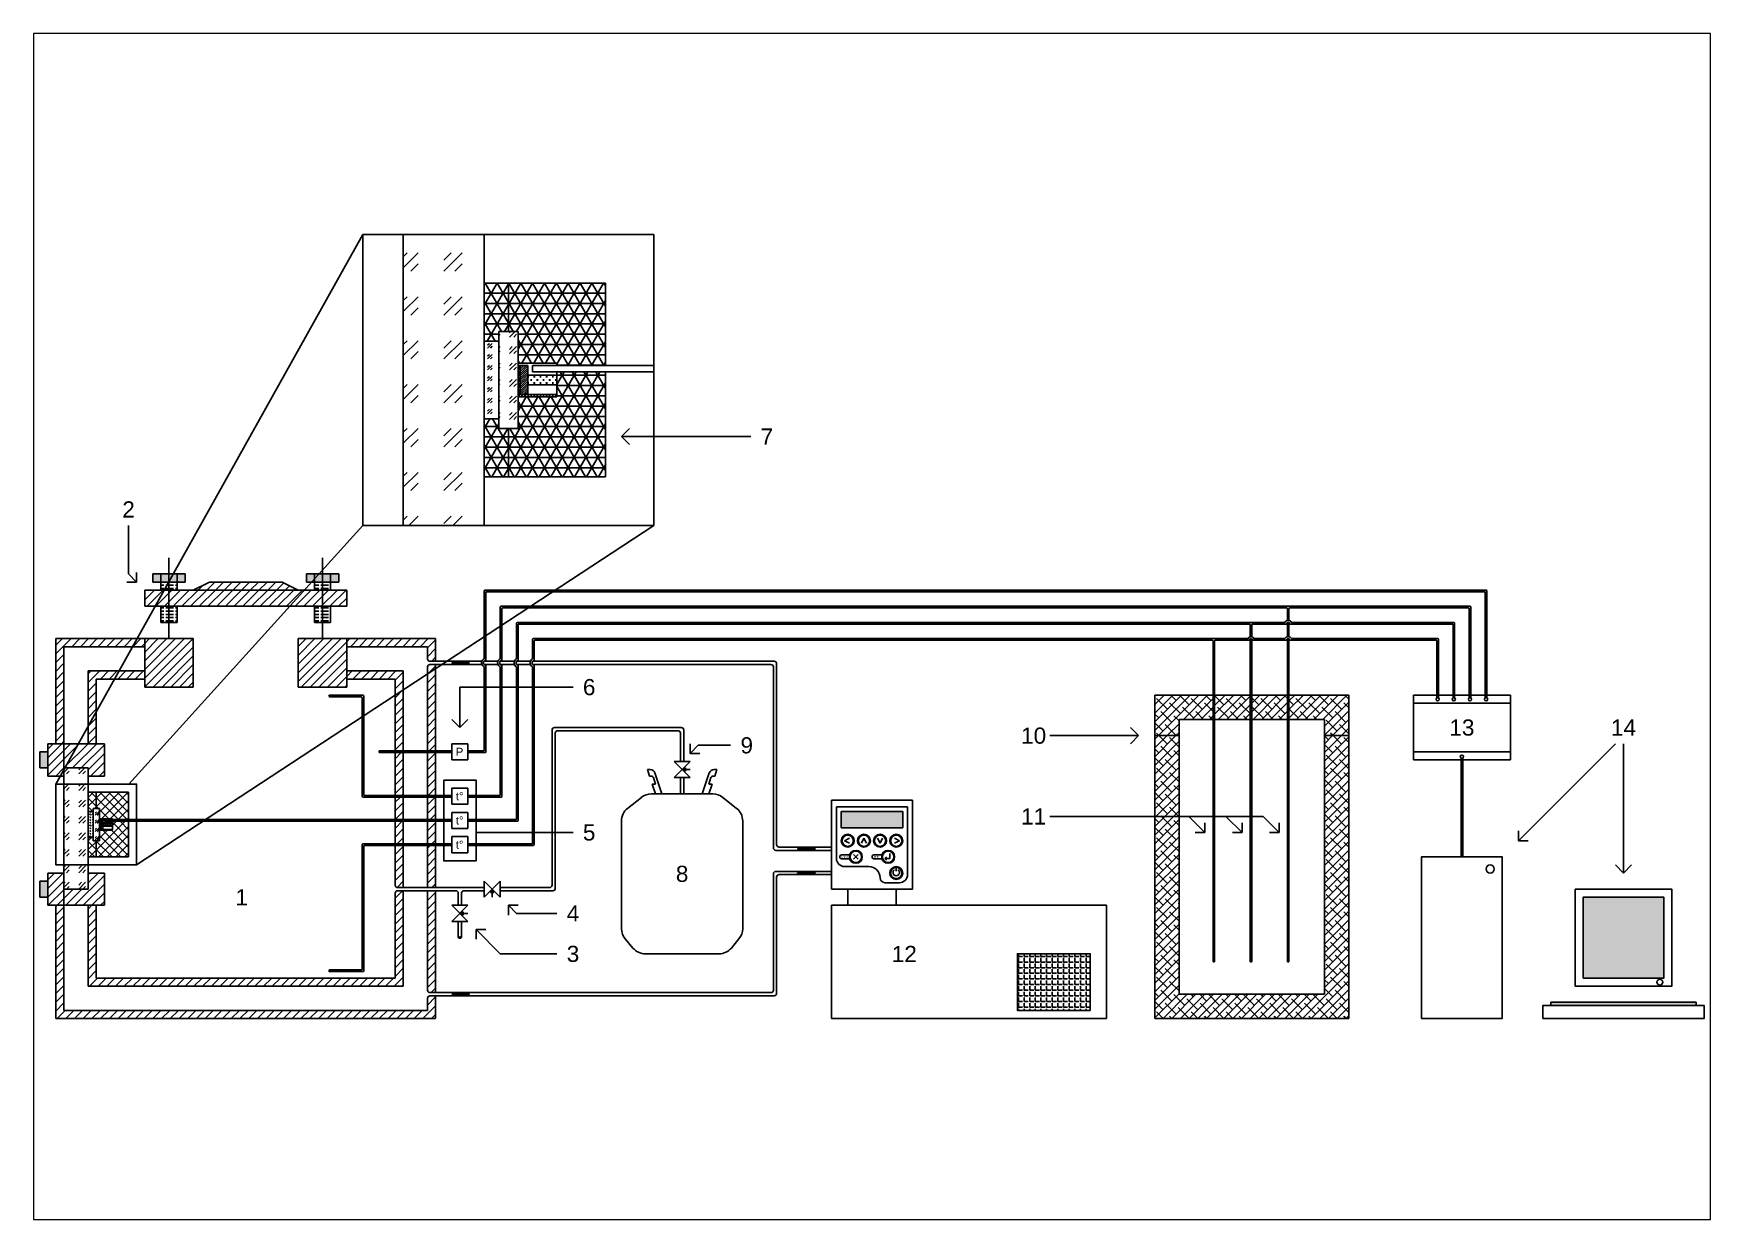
# Paper-space layout 'Макет' of a CAD drawing. Header units: millimetres. Extents: x 30 to 267, y 21 to 189.
# The model-space entities are those that its viewports show. They can reach past a viewport. Long polylines and large blocks are cut down to what shows.
import ezdxf
from ezdxf.enums import TextEntityAlignment as Align

# ---------------------------------------------------------------- set-up
doc = ezdxf.new("R2010")
doc.units = ezdxf.units.MM
doc.linetypes.add('ACAD_ISO02W100', pattern=[15, 12, -3])
doc.styles.get("Standard").update_dxf_attribs({"font": 'arial.ttf'})
pattern_1 = [(0, (2500, 550), (0, 63.5), []), (60, (2500, 550), (-54.9926, 31.75), []), (120, (2500, 550), (-54.9926, -31.75), [])]

msp = doc.modelspace()

# ---------------------------------------------------------------- hatches: boundary and pattern name
at = {"true_color": 0xffffff}
h = msp.add_hatch(dxfattribs=at)
h.set_pattern_fill('GOST_GLASS', scale=32)
h.set_pattern_definition([(45, (2500, 550), (271.529, 0), [160, -224]), (45, (2567.88, 550), (271.529, 0), [64, -320]), (45, (2500, 617.88), (271.529, 0), [64, -320])])
h.paths.add_polyline_path([(2750, 4850), (2250, 4850), (2250, 3050), (2750, 3050)])
h = msp.add_hatch(dxfattribs=at)
h.set_pattern_fill('NET3', scale=20)
h.set_pattern_definition(pattern_1)
h.paths.add_polyline_path([(2750, 4190), (2840, 4190), (2840, 4250), (2900, 4250), (2900, 4550), (2750, 4550)])
h = msp.add_hatch(dxfattribs=at)
h.set_pattern_fill('NET3', scale=20)
h.set_pattern_definition(pattern_1)
h.paths.add_polyline_path([(3500, 4550), (2900, 4550), (2900, 4250), (2960, 4250), (2960, 4055), (3200, 4055), (3200, 4040), (3500, 4040)])
h = msp.add_hatch(dxfattribs=at)
h.set_pattern_fill('GOST_GLASS', scale=8)
h.set_pattern_definition([(45, (2500, 550), (67.88225, 0), [40, -56]), (45, (2516.97, 550), (67.88225, 0), [16, -80]), (45, (2500, 566.97), (67.88225, 0), [16, -80])])
h.paths.add_polyline_path([(2840, 4190), (2750, 4190), (2750, 3710), (2840, 3710)])
h = msp.add_hatch(dxfattribs=at)
h.set_pattern_fill('GOST_GLASS', scale=12)
h.set_pattern_definition([(45, (2500, 550), (101.8234, 0), [60, -84]), (45, (2525.456, 550), (101.8234, 0), [24, -120]), (45, (2500, 575.456), (101.8234, 0), [24, -120])])
h.paths.add_polyline_path([(2960, 4250), (2900, 4250), (2840, 4250), (2840, 3650), (2900, 3650), (2960, 3650)])
h = msp.add_hatch(dxfattribs=at)
h.set_pattern_fill('NET3', scale=20)
h.set_pattern_definition(pattern_1)
h.paths.add_polyline_path([(3200, 3845), (2960, 3845), (2960, 3650), (2900, 3650), (2900, 3350), (3500, 3350), (3500, 4000), (3200, 4000), (3200, 3980), (3200, 3920)])
h = msp.add_hatch(dxfattribs=at)
h.set_pattern_fill('GOST_WOOD', scale=3)
h.set_pattern_definition([(90, (-4450, 2750), (18, -1e-15), [30, -6]), (90, (-4444, 2744), (18, -1e-15), [18, -4.5, 9, -4.5]), (90, (-4438, 2735), (18, -1e-15), [30, -6])])
h.paths.add_polyline_path([(2972, 4040), (2960, 4040), (2960, 3860), (2972, 3860)])
h = msp.add_hatch(dxfattribs=at)
h.set_pattern_fill('ANSI31', scale=3)
h.set_pattern_definition([(45, (-4450, 2750), (-6.735192, 6.735192), [])])
h.paths.add_polyline_path([(3020, 4040), (2972, 4040), (2972, 3860), (3020, 3860)])
h = msp.add_hatch(dxfattribs=at)
h.set_pattern_fill('CROSS', scale=3)
h.set_pattern_definition([(0, (-4450, 2750), (19.05, 19.05), [9.525, -28.575]), (90, (-4445.237, 2745.238), (-19.05, 19.05), [9.525, -28.575])])
h.paths.add_polyline_path([(3020, 3980), (3020, 3920), (3200, 3920), (3200, 3980)])
h = msp.add_hatch(dxfattribs=at)
h.set_pattern_fill('DASH', scale=3)
h.set_pattern_definition([(0, (-4450, 2750), (9.525, 9.525), [9.525, -9.525])])
h.paths.add_polyline_path([(3020, 3860), (2960, 3860), (2960, 3845), (3200, 3845), (3200, 3860)])
h = msp.add_hatch(dxfattribs=at)
h.set_pattern_fill('NET3', scale=20)
h.set_pattern_definition(pattern_1)
h.paths.add_polyline_path([(2750, 3350), (2900, 3350), (2900, 3650), (2840, 3650), (2840, 3710), (2750, 3710)])
at = {"true_color": 0x636466}
h = msp.add_hatch(color=251, dxfattribs=at)
h.dxf.hatch_style = 1
h.paths.add_polyline_path([(700, 2700), (750, 2700), (750, 2750), (700, 2750)])
h.paths.add_polyline_path([(850, 2700), (900, 2700), (900, 2750), (850, 2750)])
h.paths.add_polyline_path([(1650, 2700), (1700, 2700), (1700, 2750), (1650, 2750)])
h.paths.add_polyline_path([(1800, 2700), (1850, 2700), (1850, 2750), (1800, 2750)])
at = {"true_color": 0x939598}
h = msp.add_hatch(color=252, dxfattribs=at)
h.dxf.hatch_style = 1
h.paths.add_polyline_path([(750, 2700), (850, 2700), (850, 2750), (750, 2750)])
h.paths.add_polyline_path([(1700, 2700), (1800, 2700), (1800, 2750), (1700, 2750)])
at = {"true_color": 0xffffff}
h = msp.add_hatch(dxfattribs=at)
h.set_pattern_fill('ACAD_ISO02W100', scale=4)
h.paths.add_polyline_path([(799, 2700), (750, 2700), (750, 2650), (771, 2650)])
h.paths.add_polyline_path([(800, 2700), (799, 2700), (771, 2650), (800, 2650)])
h.paths.add_polyline_path([(850, 2700), (800, 2700), (800, 2650), (850, 2650)])
h = msp.add_hatch(dxfattribs=at)
h.set_pattern_fill('ANSI31', scale=12)
h.paths.add_polyline_path([(1500, 2700), (1050, 2700), (950, 2650), (1600, 2650)])
h = msp.add_hatch(dxfattribs=at)
h.set_pattern_fill('ACAD_ISO02W100', scale=4)
h.paths.add_polyline_path([(1750, 2700), (1700, 2700), (1700, 2650), (1750, 2650)])
h.paths.add_polyline_path([(1800, 2700), (1750, 2700), (1750, 2650), (1800, 2650)])
h = msp.add_hatch(dxfattribs=at)
h.set_pattern_fill('ANSI31', scale=12)
h.paths.add_polyline_path([(771, 2650), (650, 2650), (650, 2550), (715, 2550)])
h.paths.add_polyline_path([(800, 2650), (771, 2650), (715, 2550), (800, 2550)])
h.paths.add_polyline_path([(1638, 2650), (800, 2650), (800, 2550), (1548, 2550)])
h.paths.add_polyline_path([(1750, 2650), (1638, 2650), (1548, 2550), (1750, 2550)])
h.paths.add_polyline_path([(1900, 2650), (1750, 2650), (1750, 2550), (1900, 2550)])
h = msp.add_hatch(dxfattribs=at)
h.set_pattern_fill('ACAD_ISO02W100', scale=4)
h.paths.add_polyline_path([(800, 2550), (750, 2550), (750, 2450), (800, 2450)])
h.paths.add_polyline_path([(850, 2550), (800, 2550), (800, 2450), (850, 2450)])
h = msp.add_hatch(dxfattribs=at)
h.set_pattern_fill('ACAD_ISO02W100', scale=4)
h.paths.add_polyline_path([(1800, 2550), (1750, 2550), (1750, 2450), (1800, 2450)])
h.paths.add_polyline_path([(1750, 2550), (1700, 2550), (1700, 2450), (1750, 2450)])
h = msp.add_hatch(dxfattribs=at)
h.set_pattern_fill('ANSI31', scale=12)
h.paths.add_polyline_path([(2450, 2350), (1900, 2350), (1900, 2300), (2400, 2300), (2400, 2225, 0.414214), (2415, 2210), (2450, 2210)])
h.paths.add_polyline_path([(2250, 2150), (1900, 2150), (1900, 2100), (2200, 2100), (2200, 2000), (2250, 2033)])
h.paths.add_polyline_path([(2450, 2190), (2415, 2190, 0.414214), (2400, 2175), (2400, 2131), (2450, 2164)])
h.paths.add_polyline_path([(603, 2350), (100, 2350), (100, 1700), (150, 1700), (150, 2300), (575, 2300)])
h.paths.add_polyline_path([(650, 2350), (603, 2350), (575, 2300), (650, 2300)])
h.paths.add_polyline_path([(650, 2150), (491, 2150), (463, 2100), (650, 2100)])
h.paths.add_polyline_path([(491, 2150), (300, 2150), (300, 1808), (350, 1897), (350, 2100), (463, 2100)], flags=17)
h.paths.add_polyline_path([(350, 1897), (300, 1808), (300, 1700), (350, 1700)], flags=17)
h.paths.add_polyline_path([(150, 700), (100, 700), (100, 0), (2450, 0), (2450, 140), (2415, 140, 0.414214), (2400, 125), (2400, 50), (150, 50)])
h.paths.add_polyline_path([(350, 700), (300, 700), (300, 200), (2250, 200), (2250, 790), (2215, 790, 0.414214), (2200, 775), (2200, 250), (350, 250)])
h.paths.add_polyline_path([(2450, 790), (2400, 790), (2400, 175, 0.414214), (2415, 160), (2450, 160)])
h.paths.add_polyline_path([(2450, 1070), (2400, 1070), (2400, 810), (2450, 810)])
h.paths.add_polyline_path([(2450, 1220), (2400, 1220), (2400, 1080), (2450, 1080)])
h.paths.add_polyline_path([(2450, 1370), (2400, 1370), (2400, 1230), (2450, 1230)])
h.paths.add_polyline_path([(2450, 1645), (2400, 1645), (2400, 1380), (2450, 1380)])
h.paths.add_polyline_path([(2450, 2164), (2400, 2131), (2400, 1655), (2450, 1655)])
h.paths.add_polyline_path([(2250, 2033), (2200, 2000), (2200, 1655), (2250, 1655)])
h.paths.add_polyline_path([(2250, 1645), (2200, 1645), (2200, 1380), (2250, 1380)])
h.paths.add_polyline_path([(2250, 1370), (2200, 1370), (2200, 1230), (2250, 1230)])
h.paths.add_polyline_path([(2250, 1220), (2200, 1220), (2200, 1080), (2250, 1080)])
h.paths.add_polyline_path([(2250, 1070), (2200, 1070), (2200, 825, 0.414214), (2215, 810), (2250, 810)])
h = msp.add_hatch(dxfattribs=at)
h.set_pattern_fill('ANSI31', scale=12)
h.paths.add_polyline_path([(950, 2350), (650, 2350), (650, 2050), (950, 2050)])
h = msp.add_hatch(dxfattribs=at)
h.set_pattern_fill('ANSI31', scale=12)
h.paths.add_polyline_path([(1900, 2350), (1600, 2350), (1600, 2050), (1900, 2050)])
h = msp.add_hatch(color=7, dxfattribs=at)
h.dxf.hatch_style = 1
h.paths.add_polyline_path([(2560, 2200), (2660, 2200), (2660, 2200), (2560, 2200), (2560, 2204), (2550, 2200), (2560, 2196)])
h = msp.add_hatch(dxfattribs=at)
h.set_pattern_fill('ANSI38', scale=12)
h.paths.add_polyline_path([(7050, 1850), (7260, 1850), (7260, 2000), (6900, 2000), (6900, 1750), (7050, 1750)])
h = msp.add_hatch(dxfattribs=at)
h.set_pattern_fill('ANSI38', scale=12)
h.paths.add_polyline_path([(7270, 2000), (7270, 1850), (7490, 1850), (7490, 2000)])
h = msp.add_hatch(dxfattribs=at)
h.set_pattern_fill('ANSI38', scale=12)
h.paths.add_polyline_path([(7500, 2000), (7500, 1850), (7720, 1850), (7720, 2000)])
h = msp.add_hatch(dxfattribs=at)
h.set_pattern_fill('ANSI38', scale=12)
h.paths.add_polyline_path([(7950, 1850), (7950, 1750), (8100, 1750), (8100, 2000), (7730, 2000), (7730, 1850)])
h = msp.add_hatch(dxfattribs=at)
h.set_pattern_fill('ANSI31', scale=12)
h.paths.add_polyline_path([(150, 1700), (100, 1700), (50, 1700), (50, 1500), (128, 1500), (150, 1539), (150, 1550)])
h = msp.add_hatch(dxfattribs=at)
h.set_pattern_fill('ANSI31', scale=12)
h.paths.add_polyline_path([(400, 1700), (240, 1700), (156, 1550), (300, 1550), (300, 1500), (400, 1500)])
h.paths.add_polyline_path([(240, 1700), (150, 1700), (150, 1550), (156, 1550)])
h = msp.add_hatch(dxfattribs=at)
h.set_pattern_fill('ANSI38', scale=12)
h.paths.add_polyline_path([(7050, 1750), (6900, 1750), (6900, 0), (8100, 0), (8100, 1750), (7950, 1750), (7950, 150), (7050, 150)])
at = {"true_color": 0x939598}
h = msp.add_hatch(color=252, dxfattribs=at)
h.dxf.hatch_style = 1
h.paths.add_polyline_path([(50, 1550), (50, 1650), (0, 1650), (0, 1550)])
h.paths.add_polyline_path([(0, 750), (50, 750), (50, 850), (0, 850)])
h = msp.add_hatch()
h.set_pattern_fill('GOST_GLASS', color=256, scale=12)
h.set_pattern_definition([(45, (-2100, 800), (101.8234, 0), [60, -84]), (45, (-2074.544, 800), (101.8234, 0), [24, -120]), (45, (-2100, 825.456), (101.8234, 0), [24, -120])])
h.paths.add_polyline_path([(150, 800), (300, 800), (300, 1550), (150, 1550)])
at = {"true_color": 0xffffff}
h = msp.add_hatch(color=7, dxfattribs=at)
h.dxf.hatch_style = 1
h.paths.add_polyline_path([(3975, 1540), (3995, 1530), (3995, 1550)])
h = msp.add_hatch(dxfattribs=at)
h.set_pattern_fill('ANSI37', scale=12)
h.set_pattern_definition([(45, (-2100, 800), (-26.94077, 26.94077), []), (135, (-2100, 800), (-26.94077, -26.94077), [])])
h.paths.add_polyline_path([(550, 1400), (350, 1400), (350, 1370), (430, 1235), (450, 1235), (450, 1230), (550, 1230)])
h.paths.add_polyline_path([(350, 1370), (350, 1300), (370, 1300), (370, 1235), (430, 1235)], flags=17)
h.paths.add_polyline_path([(350, 1370), (332, 1400), (300, 1400), (300, 1280), (330, 1280), (330, 1300), (350, 1300)])
h.paths.add_polyline_path([(350, 1100), (330, 1100), (330, 1120), (300, 1120), (300, 1000), (350, 1000)])
h.paths.add_polyline_path([(450, 1202), (450, 1190), (450, 1165), (370, 1165), (370, 1100), (350, 1100), (350, 1000), (550, 1000), (550, 1034)])
h.paths.add_polyline_path([(550, 1220), (450, 1220), (450, 1210), (450, 1202), (550, 1034)])
h = msp.add_hatch(dxfattribs=at)
h.set_pattern_fill('GOST_GLASS', scale=2)
h.set_pattern_definition([(45, (-2100, 800), (16.97056, 0), [10, -14]), (45, (-2095.757, 800), (16.97056, 0), [4, -20]), (45, (-2100, 804.243), (16.97056, 0), [4, -20])])
h.paths.add_polyline_path([(330, 1280), (300, 1280), (300, 1120), (330, 1120)])
h = msp.add_hatch(dxfattribs=at)
h.set_pattern_fill('GOST_GLASS', scale=6)
h.set_pattern_definition([(45, (-2100, 800), (50.9117, 0), [30, -42]), (45, (-2087.272, 800), (50.9117, 0), [12, -60]), (45, (-2100, 812.728), (50.9117, 0), [12, -60])])
h.paths.add_polyline_path([(330, 1100), (350, 1100), (370, 1100), (370, 1300), (350, 1300), (330, 1300)])
h = msp.add_hatch(color=256)
h.dxf.hatch_style = 1
h.set_gradient()
h.paths.add_polyline_path([(5340, 1180), (5340, 1280), (4960, 1280), (4960, 1180)])
h = msp.add_hatch(dxfattribs=at)
h.set_pattern_fill('GOST_WOOD')
h.set_pattern_definition([(90, (-2100, 800), (6, -4e-16), [10, -2]), (90, (-2098, 798), (6, -4e-16), [6, -1.5, 3, -1.5]), (90, (-2096, 795), (6, -4e-16), [10, -2])])
h.paths.add_polyline_path([(374, 1230), (370, 1230), (370, 1170), (374, 1170)])
h = msp.add_hatch(dxfattribs=at)
h.set_pattern_fill('DASH')
h.set_pattern_definition([(0, (-2100, 800), (3.175, 3.175), [3.175, -3.175])])
h.paths.add_polyline_path([(390, 1170), (370, 1170), (370, 1165), (450, 1165), (450, 1170)])
h = msp.add_hatch(dxfattribs=at)
h.set_pattern_fill('ANSI31')
h.set_pattern_definition([(45, (-2100, 800), (-2.245064, 2.245064), [])])
h.paths.add_polyline_path([(390, 1230), (374, 1230), (374, 1170), (390, 1170)])
h = msp.add_hatch(dxfattribs=at)
h.set_pattern_fill('CROSS')
h.set_pattern_definition([(0, (-2100, 800), (6.35, 6.35), [3.175, -9.525]), (90, (-2098.4125, 798.4125), (-6.35, 6.35), [3.175, -9.525])])
h.paths.add_polyline_path([(390, 1210), (390, 1190), (450, 1190), (450, 1210)])
h = msp.add_hatch(color=7, dxfattribs=at)
h.dxf.hatch_style = 1
h.paths.add_polyline_path([(4700, 1050), (4800, 1050), (4800, 1050), (4700, 1050), (4700, 1054), (4690, 1050), (4700, 1046)])
h = msp.add_hatch(dxfattribs=at)
h.set_pattern_fill('ANSI31', scale=12)
h.paths.add_polyline_path([(150, 800), (150, 900), (50, 900), (50, 700), (150, 700)])
h = msp.add_hatch(dxfattribs=at)
h.set_pattern_fill('ANSI31', scale=12)
h.paths.add_polyline_path([(400, 900), (300, 900), (300, 800), (150, 800), (150, 700), (400, 700)])
h = msp.add_hatch(color=7, dxfattribs=at)
h.dxf.hatch_style = 1
h.paths.add_polyline_path([(4790, 905), (4790, 901), (4690, 901), (4690, 900), (4790, 900), (4790, 896), (4800, 900)])
h = msp.add_hatch(color=7, dxfattribs=at)
h.dxf.hatch_style = 1
h.paths.add_polyline_path([(2800, 800), (2790, 780), (2810, 780)])
h = msp.add_hatch(color=256)
h.dxf.hatch_style = 1
h.set_gradient()
h.paths.add_polyline_path([(9550, 250), (10050, 250), (10050, 750), (9550, 750)])
h = msp.add_hatch(color=7, dxfattribs=at)
h.dxf.hatch_style = 1
h.paths.add_polyline_path([(2600, 650), (2620, 640), (2620, 660)])
h = msp.add_hatch(dxfattribs=at)
h.set_pattern_fill('ANGLE', scale=5)
h.set_pattern_definition([(0, (4100, 2e-13), (0, 34.925), [25.4, -9.525]), (90, (4100, 2e-13), (-34.925, 2e-15), [25.4, -9.525])])
h.paths.add_polyline_path([(6500, 50), (6500, 400), (6050, 400), (6050, 50)])
h = msp.add_hatch(color=7, dxfattribs=at)
h.dxf.hatch_style = 1
h.paths.add_polyline_path([(2650, 155), (2650, 151), (2550, 151), (2550, 150), (2650, 150), (2650, 146), (2660, 150)])
h = msp.add_hatch(color=7, dxfattribs=at)
h.dxf.hatch_style = 1
h.paths.add_polyline_path([(9350, 100), (9350, 80), (10250, 80), (10250, 100)])

# ---------------------------------------------------------------- linework, layer by layer
for p, q in [((2000, 4850), (100, 1450)), ((2250, 3050), (2250, 4850)), ((2750, 4850), (2750, 3050)), ((2750, 4550), (2900, 4550)), ((2900, 4550), (2900, 4250)), ((2900, 4550), (3500, 4550)), ((3500, 4550), (3500, 4040)), ((2840, 4190), (2750, 4190)), ((2900, 4250), (2840, 4250)), ((2840, 4250), (2840, 3650)), ((2960, 4250), (2900, 4250)), ((2960, 3650), (2960, 4250)), ((3200, 4055), (2960, 4055)), ((3200, 4055), (3200, 4040)), ((3020, 4040), (2960, 4040)), ((2972, 4040), (2972, 3860)), ((3020, 3860), (3020, 4040)), ((3200, 3980), (3020, 3980)), ((3050, 4040), (3800, 4040)), ((3050, 4000), (3050, 4040)), ((3800, 4000), (3050, 4000)), ((3200, 4000), (3200, 3980)), ((3200, 3920), (3200, 3980)), ((3500, 4000), (3500, 3350)), ((2960, 3860), (3020, 3860)), ((3200, 3845), (2960, 3845)), ((3020, 3920), (3200, 3920)), ((3020, 3860), (3200, 3860)), ((3200, 3920), (3200, 3845)), ((2840, 3710), (2750, 3710)), ((2840, 3650), (2900, 3650)), ((2900, 3650), (2900, 3350)), ((2900, 3650), (2960, 3650)), ((3650, 3650), (3600, 3600)), ((3650, 3550), (3600, 3600)), ((3600, 3600), (4400, 3600)), ((2900, 3350), (2750, 3350)), ((3500, 3350), (2900, 3350)), ((550, 2750), (550, 3050)), ((2000, 3050), (552, 1450)), ((600, 950), (3800, 3050)), ((600, 2700), (540, 2700)), ((550, 2750), (600, 2700)), ((600, 2700), (600, 2760)), ((700, 2700), (700, 2750)), ((700, 2750), (900, 2750)), ((750, 2700), (700, 2700)), ((750, 2700), (750, 2750)), ((750, 2650), (750, 2700)), ((750, 2700), (850, 2700)), ((850, 2700), (850, 2750)), ((900, 2700), (850, 2700)), ((850, 2700), (850, 2650)), ((900, 2750), (900, 2700)), ((950, 2650), (1050, 2700)), ((1050, 2700), (1500, 2700)), ((1600, 2650), (1500, 2700)), ((1650, 2700), (1650, 2750)), ((1650, 2750), (1850, 2750)), ((1700, 2700), (1650, 2700)), ((1700, 2700), (1700, 2750)), ((1700, 2650), (1700, 2700)), ((1700, 2700), (1800, 2700)), ((1800, 2700), (1800, 2750)), ((1850, 2700), (1800, 2700)), ((1800, 2700), (1800, 2650)), ((1850, 2750), (1850, 2700)), ((650, 2550), (650, 2650)), ((650, 2650), (1900, 2650)), ((1900, 2650), (1900, 2550)), ((2750, 2225), (2750, 2645)), ((2755, 2650), (8950, 2650)), ((2760, 2215), (2760, 2635)), ((2765, 2640), (8940, 2640)), ((8945, 2635), (8945, 1984)), ((8955, 2645), (8955, 1984)), ((1900, 2550), (650, 2550)), ((750, 2550), (750, 2450)), ((850, 2450), (850, 2550)), ((1700, 2550), (1700, 2450)), ((1800, 2450), (1800, 2550)), ((2850, 2225), (2850, 2545)), ((2855, 2550), (8850, 2550)), ((2860, 2215), (2860, 2535)), ((2865, 2540), (7715, 2540)), ((7720, 2535), (7720, 2462)), ((7730, 2535), (7730, 2462)), ((7735, 2540), (8840, 2540)), ((8845, 2535), (8845, 1984)), ((8855, 2545), (8855, 1984)), ((750, 2450), (850, 2450)), ((1700, 2450), (1800, 2450)), ((2950, 2225), (2950, 2445)), ((2955, 2450), (7705, 2450)), ((2960, 2215), (2960, 2435)), ((2965, 2440), (7485, 2440)), ((7490, 2435), (7490, 2361)), ((7500, 2435), (7500, 2361)), ((7505, 2440), (7715, 2440)), ((7720, 2449), (7720, 2362)), ((7730, 2449), (7730, 2362)), ((7735, 2440), (8740, 2440)), ((8750, 2450), (7745, 2450)), ((8745, 2435), (8745, 1984)), ((8755, 2445), (8755, 1984)), ((100, 1700), (100, 2350)), ((100, 2350), (650, 2350)), ((150, 1700), (150, 2300)), ((150, 2300), (650, 2300)), ((650, 2050), (650, 2350)), ((650, 2350), (950, 2350)), ((950, 2350), (950, 2050)), ((1600, 2350), (1600, 2050)), ((1900, 2350), (1600, 2350)), ((1900, 2350), (2450, 2350)), ((1900, 2350), (1900, 2050)), ((1900, 2300), (2400, 2300)), ((2400, 2225), (2400, 2300)), ((2450, 2210), (2450, 2350)), ((3050, 2225), (3050, 2345)), ((3055, 2350), (7475, 2350)), ((3060, 2215), (3060, 2335)), ((3065, 2340), (7255, 2340)), ((7260, 355), (7260, 2335)), ((7270, 2335), (7270, 355)), ((7275, 2340), (7485, 2340)), ((7490, 355), (7490, 2348)), ((7500, 2348), (7500, 355)), ((7715, 2340), (7505, 2340)), ((7515, 2350), (7705, 2350)), ((7720, 355), (7720, 2349)), ((7730, 355), (7730, 2349)), ((7735, 2340), (8640, 2340)), ((8650, 2350), (7745, 2350)), ((8645, 2335), (8645, 1984)), ((8655, 2345), (8655, 1984)), ((2735, 2210), (2415, 2210)), ((2415, 2190), (2735, 2190)), ((2450, 2190), (2450, 1655)), ((2550, 2200), (2560, 2204)), ((2560, 2196), (2550, 2200)), ((2560, 2200), (2560, 2204)), ((2660, 2200), (2560, 2200)), ((2560, 2196), (2560, 2200)), ((2560, 2200), (2660, 2200)), ((2660, 2200), (2660, 2200)), ((2749, 2210), (2835, 2210)), ((2749, 2190), (2835, 2190)), ((2760, 1650), (2760, 2185)), ((2849, 2210), (2937, 2210)), ((2849, 2190), (2937, 2190)), ((2860, 1375), (2860, 2185)), ((2952, 2210), (3036, 2210)), ((2952, 2190), (3036, 2190)), ((2960, 1225), (2960, 2185)), ((3051, 2210), (4545, 2210)), ((3051, 2190), (4525, 2190)), ((3060, 1075), (3060, 2185)), ((4560, 1075), (4560, 2195)), ((300, 2150), (300, 1700)), ((300, 2150), (650, 2150)), ((350, 1700), (350, 2100)), ((350, 2100), (650, 2100)), ((1900, 2150), (2250, 2150)), ((1900, 2100), (2200, 2100)), ((2200, 2100), (2200, 1655)), ((2250, 2150), (2250, 1655)), ((2400, 2175), (2400, 1655)), ((2750, 1660), (2750, 2175)), ((2850, 1385), (2850, 2175)), ((2950, 1235), (2950, 2175)), ((3050, 1085), (3050, 2175)), ((4540, 1055), (4540, 2175)), ((950, 2050), (650, 2050)), ((1600, 2050), (1900, 2050)), ((1790, 1995), (1790, 1995)), ((1795, 2000), (2000, 2000)), ((1990, 1990), (1795, 1990)), ((1995, 1985), (1995, 1375)), ((2005, 1385), (2005, 1995)), ((2600, 1800), (2600, 2050)), ((2600, 2050), (3300, 2050)), ((6900, 0), (6900, 2000)), ((7260, 2000), (6900, 2000)), ((7270, 2000), (7490, 2000)), ((7500, 2000), (7720, 2000)), ((7730, 2000), (8100, 2000)), ((8100, 0), (8100, 2000)), ((8500, 2000), (8500, 1600)), ((8500, 2000), (8645, 2000)), ((8655, 2000), (8745, 2000)), ((8755, 2000), (8845, 2000)), ((8855, 2000), (8945, 2000)), ((8955, 2000), (9100, 2000)), ((9100, 1600), (9100, 2000)), ((8500, 1950), (9100, 1950)), ((2550, 1850), (2600, 1800)), ((2650, 1850), (2600, 1800)), ((3170, 825), (3170, 1785)), ((3970, 1800), (3185, 1800)), ((3190, 805), (3190, 1765)), ((3950, 1780), (3205, 1780)), ((3965, 1590), (3965, 1765)), ((3985, 1590), (3985, 1785)), ((6750, 1800), (6800, 1750)), ((7050, 1850), (7260, 1850)), ((7050, 1850), (7050, 150)), ((7270, 1850), (7490, 1850)), ((7500, 1850), (7720, 1850)), ((7950, 1850), (7730, 1850)), ((7950, 150), (7950, 1850)), ((50, 1700), (50, 1500)), ((50, 1700), (150, 1700)), ((150, 1700), (100, 1700)), ((150, 1550), (150, 1700)), ((150, 1700), (400, 1700)), ((300, 1700), (350, 1700)), ((400, 1700), (400, 1500)), ((2550, 1600), (2550, 1700)), ((2550, 1700), (2600, 1700)), ((2600, 1700), (2650, 1700)), ((2650, 1700), (2650, 1600)), ((4025, 1640), (4025, 1700)), ((4075, 1690), (4025, 1640)), ((4075, 1690), (4275, 1690)), ((6250, 1750), (6800, 1750)), ((6750, 1700), (6800, 1750)), ((7050, 1750), (6900, 1750)), ((7950, 1750), (8100, 1750)), ((9150, 1100), (9750, 1700)), ((9800, 900), (9800, 1700)), ((50, 1650), (0, 1650)), ((0, 1650), (0, 1550)), ((2100, 1655), (2550, 1655)), ((2100, 1655), (2100, 1645)), ((2550, 1645), (2100, 1645)), ((2200, 1645), (2200, 1380)), ((2250, 1645), (2250, 1380)), ((2400, 1645), (2400, 1380)), ((2450, 1645), (2450, 1380)), ((2650, 1600), (2550, 1600)), ((2650, 1655), (2745, 1655)), ((2650, 1645), (2755, 1645)), ((3925, 1590), (4025, 1590)), ((4025, 1590), (3925, 1490)), ((4025, 1490), (3925, 1590)), ((4025, 1640), (4085, 1640)), ((8500, 1650), (9100, 1650)), ((8500, 1600), (8795, 1600)), ((8795, 1000), (8795, 1611)), ((8805, 1611), (8805, 1000)), ((8805, 1600), (9100, 1600)), ((0, 1550), (50, 1550)), ((50, 1500), (150, 1500)), ((300, 1550), (150, 1550)), ((150, 1550), (150, 800)), ((300, 800), (300, 1550)), ((400, 1500), (300, 1500)), ((3778, 1540), (3760, 1540)), ((3760, 1540), (3773, 1500)), ((3773, 1500), (3783, 1500)), ((3810, 1450), (3797, 1490)), ((3807, 1519), (3850, 1390)), ((4025, 1490), (3925, 1490)), ((3965, 1490), (3965, 1390)), ((3995, 1550), (3975, 1540)), ((3995, 1530), (3975, 1540)), ((3985, 1490), (3985, 1390)), ((3995, 1550), (3995, 1530)), ((3995, 1540), (4025, 1540)), ((4143, 1519), (4100, 1390)), ((4140, 1450), (4153, 1490)), ((4177, 1500), (4167, 1500)), ((4172, 1540), (4190, 1540)), ((4177, 1500), (4190, 1540)), ((300, 1400), (350, 1400)), ((350, 1400), (350, 1300)), ((350, 1400), (550, 1400)), ((550, 1400), (550, 1230)), ((2550, 1370), (2000, 1370)), ((2010, 1380), (2550, 1380)), ((2200, 1370), (2200, 1230)), ((2200, 1370), (2200, 1230)), ((2250, 1370), (2250, 1230)), ((2250, 1370), (2250, 1230)), ((2400, 1370), (2400, 1230)), ((2400, 1370), (2400, 1230)), ((2450, 1370), (2450, 1230)), ((2450, 1370), (2450, 1230)), ((2550, 1325), (2550, 1425)), ((2550, 1425), (2600, 1425)), ((2600, 1425), (2650, 1425)), ((2650, 1425), (2650, 1325)), ((2650, 1380), (2845, 1380)), ((2650, 1370), (2855, 1370)), ((3723, 1368), (3638, 1300)), ((3785, 1390), (4165, 1390)), ((3810, 1390), (3790, 1450)), ((3790, 1450), (3810, 1450)), ((4140, 1390), (4160, 1450)), ((4140, 1450), (4160, 1450)), ((4227, 1368), (4312, 1300)), ((330, 1280), (300, 1280)), ((350, 1300), (330, 1300)), ((330, 1300), (330, 1100)), ((370, 1300), (350, 1300)), ((370, 1100), (370, 1300)), ((2400, 1295), (2400, 810)), ((2650, 1325), (2550, 1325)), ((2550, 1175), (2550, 1275)), ((2550, 1275), (2600, 1275)), ((2600, 1275), (2650, 1275)), ((2650, 1275), (2650, 1175)), ((4930, 990), (4930, 1310)), ((4930, 1310), (5370, 1310)), ((5370, 1310), (5370, 890)), ((7570, 1250), (6250, 1250)), ((7210, 1150), (7110, 1250)), ((7440, 1150), (7340, 1250)), ((7670, 1150), (7570, 1250)), ((450, 1235), (370, 1235)), ((390, 1230), (370, 1230)), ((370, 1170), (390, 1170)), ((450, 1165), (370, 1165)), ((374, 1230), (374, 1170)), ((390, 1170), (390, 1230)), ((450, 1210), (390, 1210)), ((390, 1190), (450, 1190)), ((390, 1170), (450, 1170)), ((400, 1225), (400, 1225)), ((2550, 1230), (405, 1230)), ((405, 1220), (2550, 1220)), ((450, 1235), (450, 1230)), ((450, 1220), (450, 1210)), ((450, 1190), (450, 1210)), ((450, 1190), (450, 1165)), ((550, 1220), (550, 1000)), ((2200, 1220), (2200, 1080)), ((2250, 1220), (2250, 1080)), ((2400, 1220), (2400, 1080)), ((2450, 1220), (2450, 1080)), ((2650, 1175), (2550, 1175)), ((2650, 1230), (2850, 1230)), ((2650, 1230), (2945, 1230)), ((2650, 1220), (2860, 1220)), ((2650, 1220), (2955, 1220)), ((2700, 1150), (3300, 1150)), ((3600, 1222), (3600, 556)), ((4350, 556), (4350, 1222)), ((7210, 1150), (7150, 1150)), ((7210, 1150), (7210, 1210)), ((7440, 1150), (7380, 1150)), ((7440, 1150), (7440, 1210)), ((7670, 1150), (7610, 1150)), ((7670, 1150), (7670, 1210)), ((9150, 1100), (9150, 1160)), ((330, 1120), (300, 1120)), ((330, 1100), (350, 1100)), ((350, 1100), (350, 1000)), ((350, 1100), (370, 1100)), ((1995, 305), (1995, 1075)), ((2550, 1080), (2000, 1080)), ((2005, 1065), (2005, 295)), ((2010, 1070), (2550, 1070)), ((2200, 1070), (2200, 825)), ((2250, 1070), (2250, 810)), ((2450, 1070), (2450, 810)), ((2550, 1025), (2550, 1125)), ((2550, 1125), (2600, 1125)), ((2600, 1125), (2650, 1125)), ((2650, 1125), (2650, 1025)), ((2650, 1080), (3045, 1080)), ((2650, 1070), (3055, 1070)), ((4900, 1040), (4555, 1040)), ((4900, 1060), (4575, 1060)), ((4690, 1050), (4700, 1054)), ((4700, 1046), (4690, 1050)), ((4700, 1050), (4700, 1054)), ((4800, 1050), (4700, 1050)), ((4700, 1046), (4700, 1050)), ((4700, 1050), (4800, 1050)), ((4800, 1050), (4800, 1050)), ((5010, 1115), (4980, 1100)), ((5010, 1085), (4980, 1100)), ((5085, 1085), (5100, 1115)), ((5115, 1085), (5100, 1115)), ((5185, 1115), (5200, 1085)), ((5215, 1115), (5200, 1085)), ((5290, 1115), (5320, 1100)), ((5290, 1085), (5320, 1100)), ((9150, 1100), (9210, 1100)), ((350, 1000), (300, 1000)), ((550, 1000), (350, 1000)), ((2650, 1025), (2550, 1025)), ((5012, 1012), (4962, 1012)), ((4962, 988), (5012, 988)), ((4980, 940), (5130, 940)), ((5035, 985), (5065, 1015)), ((5035, 1015), (5065, 985)), ((5212, 1012), (5162, 1012)), ((5162, 988), (5212, 988)), ((5240, 1000), (5230, 990)), ((5260, 990), (5230, 990)), ((5240, 980), (5230, 990)), ((5260, 1020), (5260, 990)), ((9750, 950), (9800, 900)), ((9850, 950), (9800, 900)), ((50, 850), (0, 850)), ((0, 850), (0, 750)), ((50, 700), (50, 900)), ((50, 900), (150, 900)), ((300, 900), (400, 900)), ((400, 900), (400, 700)), ((2750, 750), (2750, 850)), ((2850, 750), (2750, 850)), ((2750, 750), (2850, 850)), ((2850, 850), (2850, 750)), ((4540, 895), (4540, 175)), ((4900, 910), (4555, 910)), ((4560, 875), (4560, 155)), ((4900, 890), (4575, 890)), ((4690, 901), (4790, 901)), ((4690, 900), (4690, 901)), ((4790, 900), (4690, 900)), ((4790, 901), (4790, 905)), ((4800, 900), (4790, 905)), ((4790, 896), (4790, 900)), ((4790, 896), (4800, 900)), ((5200, 870), (5200, 870)), ((5320, 840), (5230, 840)), ((5300, 912), (5300, 928)), ((5400, 800), (5400, 890)), ((0, 750), (50, 750)), ((150, 800), (300, 800)), ((150, 700), (150, 800)), ((2200, 775), (2200, 250)), ((2215, 810), (2750, 810)), ((2575, 790), (2215, 790)), ((2250, 790), (2250, 200)), ((2400, 790), (2400, 175)), ((2450, 790), (2450, 160)), ((2590, 775), (2590, 700)), ((2610, 775), (2610, 700)), ((2750, 790), (2625, 790)), ((2790, 780), (2800, 800)), ((2810, 780), (2790, 780)), ((2810, 780), (2800, 800)), ((2800, 780), (2800, 750)), ((2850, 810), (3155, 810)), ((3175, 790), (2850, 790)), ((5000, 800), (4900, 800)), ((5000, 700), (5000, 800)), ((5300, 700), (5300, 800)), ((50, 700), (150, 700)), ((100, 0), (100, 700)), ((150, 700), (400, 700)), ((150, 50), (150, 700)), ((300, 700), (300, 200)), ((350, 250), (350, 700)), ((2550, 700), (2650, 700)), ((2650, 700), (2550, 600)), ((2650, 600), (2550, 700)), ((2620, 660), (2600, 650)), ((2620, 640), (2600, 650)), ((2620, 660), (2620, 640)), ((2620, 650), (2650, 650)), ((2900, 700), (2960, 700)), ((2900, 700), (2900, 640)), ((2950, 650), (2900, 700)), ((2950, 650), (3200, 650)), ((4900, 700), (4900, 0)), ((4900, 700), (6600, 700)), ((6600, 700), (6600, 0)), ((2650, 600), (2550, 600)), ((2590, 600), (2590, 500)), ((2610, 600), (2610, 500)), ((2700, 550), (2700, 490)), ((2700, 550), (2760, 550)), ((2850, 400), (2700, 550)), ((3670, 436), (3623, 492)), ((4327, 492), (4280, 436)), ((2850, 400), (3200, 400)), ((4203, 400), (3747, 400)), ((7265, 350), (7265, 350)), ((7495, 350), (7495, 350)), ((7725, 350), (7725, 350)), ((2200, 250), (350, 250)), ((1790, 295), (1790, 295)), ((1795, 300), (1990, 300)), ((2000, 290), (1795, 290)), ((300, 200), (2250, 200)), ((2400, 50), (2400, 125)), ((2415, 160), (4525, 160)), ((4545, 140), (2415, 140)), ((2450, 0), (2450, 140)), ((2550, 151), (2650, 151)), ((2550, 150), (2550, 151)), ((2650, 150), (2550, 150)), ((2650, 151), (2650, 155)), ((2660, 150), (2650, 155)), ((2650, 146), (2650, 150)), ((2650, 146), (2660, 150)), ((7050, 150), (7950, 150)), ((2450, 0), (100, 0)), ((2400, 50), (150, 50)), ((4900, 0), (6600, 0)), ((8100, 0), (6900, 0)), ((9350, 80), (9350, 100)), ((9350, 100), (10250, 100)), ((10250, 100), (10250, 80))]:
    msp.add_line(p, q)
at = {"linetype": 'ACAD_ISO02W100'}
for p, q in [((800, 2850), (800, 2350)), ((1750, 2850), (1750, 2350))]:
    msp.add_line(p, q, dxfattribs=at)
for points in [[(3800, 3050), (2000, 3050), (2000, 4850), (3800, 4850)], [(2500, 1475), (2700, 1475), (2700, 975), (2500, 975)], [(100, 1450), (600, 1450), (600, 950), (100, 950)], [(4900, 800), (5400, 800), (5400, 1350), (4900, 1350)], [(4960, 1280), (5340, 1280), (5340, 1180), (4960, 1180)], [(8550, 0), (9050, 0), (9050, 1000), (8550, 1000)], [(9500, 800), (10100, 800), (10100, 200), (9500, 200)], [(9550, 250), (10050, 250), (10050, 750), (9550, 750)], [(6500, 50), (6050, 50), (6050, 400), (6500, 400)], [(9300, 0), (10300, 0), (10300, 80), (9300, 80)]]:
    msp.add_lwpolyline(points, close=True)
for centre, radius in [((8650, 1975), 10), ((8750, 1975), 10), ((8850, 1975), 10), ((8950, 1975), 10), ((8800, 1620), 10), ((5000, 1100), 40), ((5000, 1100), 35), ((5050, 1000), 40), ((5100, 1100), 40), ((5100, 1100), 35), ((5200, 1100), 40), ((5200, 1100), 35), ((5250, 1000), 40), ((5300, 1100), 40), ((5300, 1100), 35), ((5050, 1000), 35), ((5250, 1000), 35), ((5300, 900), 40), ((5300, 900), 35), ((8975, 925), 25), ((10025, 225), 18)]:
    msp.add_circle(centre, radius)
for centre, radius, start, end in [((2755, 2645), 5, 90, 180), ((2765, 2635), 5, 90, 180), ((8940, 2635), 5, 0, 90), ((8950, 2645), 5, 0, 90), ((2855, 2545), 5, 90, 180), ((2865, 2535), 5, 90, 180), ((7715, 2535), 5, 0, 90), ((7735, 2535), 5, 90, 180), ((8840, 2535), 5, 0, 90), ((8850, 2545), 5, 0, 90), ((2955, 2445), 5, 90, 180), ((2965, 2435), 5, 90, 180), ((7485, 2435), 5, 0, 90), ((7505, 2435), 5, 90, 180), ((7725, 2440), 22.4, 26.5651, 153.4349), ((7725, 2440), 10, 0, 180), ((8740, 2435), 5, 0, 90), ((8750, 2445), 5, 0, 90), ((3055, 2345), 5, 90, 180), ((3065, 2335), 5, 90, 180), ((7255, 2335), 5, 0, 90), ((7275, 2335), 5, 90, 180), ((7495, 2339), 22.6, 27.8509, 152.1491), ((7495, 2339), 10, 3.2481, 176.7519), ((7725, 2340), 22.4, 26.5651, 153.4349), ((7725, 2340), 10, 0, 180), ((8640, 2335), 5, 0, 90), ((8650, 2345), 5, 360, 90), ((2415, 2225), 15, 180, 270), ((2415, 2175), 15, 90, 180), ((2760, 2200), 26.9, 111.8014, 248.1986), ((2760, 2200), 15, 90, 270), ((2860, 2200), 26.9, 111.8014, 248.1986), ((2860, 2200), 15, 90, 270), ((2963, 2200), 28.1, 117.3321, 242.6679), ((2963, 2200), 15, 101.0202, 258.9798), ((3062, 2200), 27.6, 115.1588, 244.8412), ((3062, 2200), 15, 97.7864, 262.2136), ((4525, 2175), 15, 0, 90), ((4545, 2195), 15, 0, 90), ((1795, 1995), 5, 90, 180), ((1795, 1995), 5, 180, 270), ((1990, 1985), 5, 0, 90), ((2000, 1995), 5, 0, 90), ((3185, 1785), 15, 90, 180), ((3205, 1765), 15, 90, 180), ((3950, 1765), 15, 0, 90), ((3970, 1785), 15, 0, 90), ((2745, 1660), 5, 270, 0), ((2755, 1650), 5, 270, 0), ((3778, 1510), 30, 18.4349, 90), ((3783, 1485), 15, 18.4349, 90), ((4172, 1510), 30, 90, 161.5651), ((4167, 1485), 15, 90, 161.5795), ((2000, 1375), 5, 180, 270), ((2010, 1385), 5, 180, 270), ((2845, 1385), 5, 270, 0), ((2855, 1375), 5, 270, 0), ((3785, 1290), 100, 90, 128.6598), ((4165, 1290), 100, 51.3402, 90), ((3700, 1222), 100, 128.6598, 180), ((4250, 1222), 100, 0, 51.3402), ((405, 1225), 5, 90, 180), ((405, 1225), 5, 180, 270), ((2945, 1235), 5, 270, 0), ((2955, 1225), 5, 270, 0), ((2000, 1075), 5, 90, 180), ((2010, 1065), 5, 90, 180), ((3045, 1085), 5, 270, 0), ((3055, 1075), 5, 270, 0), ((4555, 1055), 15, 180, 270), ((4575, 1075), 15, 180, 270), ((4980, 990), 50, 180, 270), ((4962, 1000), 12, 90, 270), ((5130, 870), 70, 0, 90), ((5162, 1000), 12, 90, 270), ((4555, 895), 15, 90, 180), ((4575, 875), 15, 90, 180), ((5230, 870), 30, 180, 270), ((5300, 903), 20, 120, 60), ((5320, 890), 50, 270, 0), ((2215, 825), 15, 180, 270), ((2215, 775), 15, 90, 180), ((2575, 775), 15, 0, 90), ((2625, 775), 15, 90, 180), ((3155, 825), 15, 270, 0), ((3175, 805), 15, 270, 0), ((3700, 556), 100, 180, 219.8056), ((4250, 556), 100, 320.1944, 0), ((2600, 490), 14.1, 45, 135), ((2600, 510), 14.1, 225, 315), ((3747, 500), 100, 219.8056, 270), ((4203, 500), 100, 270, 320.1944), ((7265, 355), 5, 180, 270), ((7265, 355), 5, 270, 0), ((7495, 355), 5, 180, 270), ((7495, 355), 5, 270, 0), ((7725, 355), 5, 180, 270), ((7725, 355), 5, 270, 0), ((1795, 295), 5, 90, 180), ((1795, 295), 5, 180, 270), ((1990, 305), 5, 270, 0), ((2000, 295), 5, 270, 0), ((2415, 175), 15, 180, 270), ((2415, 125), 15, 90, 180), ((4525, 175), 15, 270, 0), ((4545, 155), 15, 270, 0)]:
    msp.add_arc(centre, radius, start, end)

# ---------------------------------------------------------------- texts
for s, height, p in [('7', 100, (4500, 3600)), ('2', 100, (550, 3150)), ('6', 100, (3400, 2050)), ('10', 100, (6150, 1750)), ('13', 100, (8800, 1800)), ('9', 100, (4375, 1690)), ('11', 100, (6150, 1250)), ('5', 100, (3400, 1150)), ('8', 100, (3975, 895)), ('Cancel', 10, (4980, 1000)), ('Enter', 10, (5180, 1000)), ('1', 100, (1250, 750)), ('4', 100, (3300, 650)), ('3', 100, (3300, 400)), ('12', 100, (5350, 400))]:
    msp.add_text(s, height=height).set_placement(p, align=Align.MIDDLE)
msp.add_text('14', height=100).set_placement((9800, 1750), align=Align.CENTER)
for s, p in [('P', (2575, 1625)), ('t°', (2575, 1350)), ('t°', (2575, 1200)), ('t°', (2575, 1050))]:
    msp.add_text(s, height=50).set_placement(p)

psp = doc.layouts.new('Макет')

# ---------------------------------------------------------------- viewports
at = {"layer": '0'}
psp.add_viewport(center=(148.5, 105), size=(237.6, 168), view_center_point=(5150, 2425), view_height=7336.6423, dxfattribs=at)

doc.saveas('drawing.dxf')
